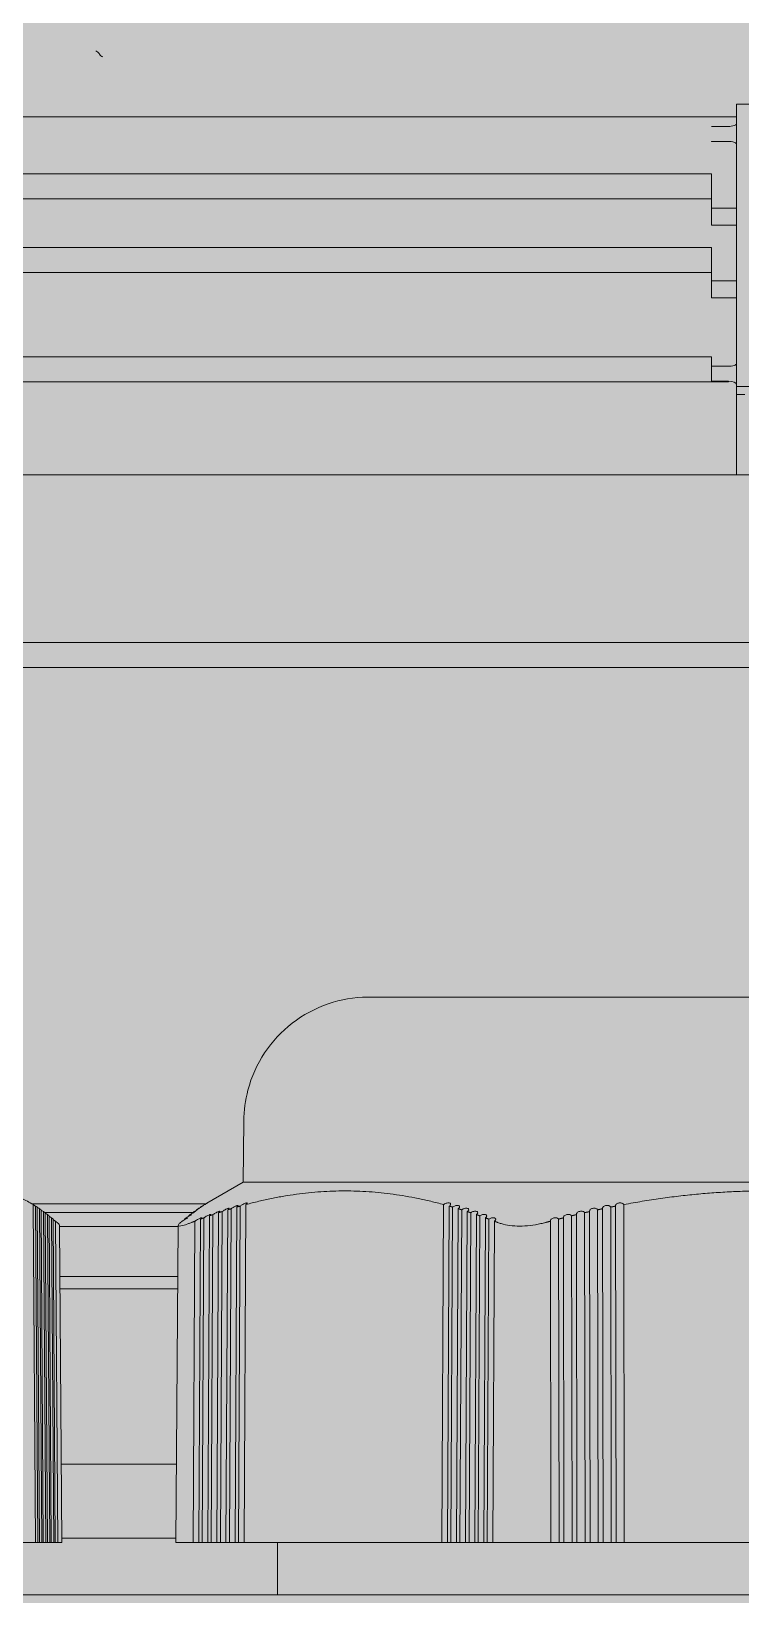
# Model space of a CAD drawing. Header units: centimetres. Extents: x 405564 to 502064, y 46284 to 60634.
# Drawn here: x 484533.24 to 484536.43, y 56089.27 to 56096.29 of the extents above; entities that cross this region are included whole.
import ezdxf

# ---------------------------------------------------------------- set-up
doc = ezdxf.new("R2010")
doc.units = ezdxf.units.CM
doc.layers.get('0').update_dxf_attribs({"color": 8, "lineweight": 9})
doc.layers.add('0-KRCN-MİMARİ-220526', color=8, linetype='Continuous', lineweight=9)
doc.layers.add('Visible (ISO)', color=8, linetype='Continuous', lineweight=18)
doc.layers.add('AS_NOT_MIMARI', color=8, linetype='Continuous')

# ---------------------------------------------------------------- blocks, each defined once
blk = doc.blocks.new('A$Cdfb98813')
h = blk.add_hatch()
h.set_pattern_fill('ANGLE', color=256)
h.set_pattern_definition([(0, (-482318.783, -59032.118), (0, 6.985), [5.08, -1.905]), (90, (-482318.783, -59032.118), (-6.985, 4e-16), [5.08, -1.905])])
h.paths.add_polyline_path([(2235.1391, -683), (325.1391, -683), (325.1391, -933.0145), (2235.1391, -933.0145)])
h.paths.add_polyline_path([(800, -700), (900, -700), (900, -800), (800, -800)], flags=16)
h.paths.add_polyline_path([(1700, -700), (1800, -700), (1800, -800), (1700, -800)], flags=16)
at = {"layer": 'Visible (ISO)'}
for p, q in [((686.6646, -736.5977), (693.8646, -736.5977)), ((686.6646, -737.8664), (686.6646, -736.5977)), ((686.5521, -736.6537), (678.7983, -736.6537)), ((686.6646, -736.6537), (686.5521, -736.6537)), ((686.5521, -736.697), (686.6271, -736.697)), ((686.5521, -736.7642), (686.5521, -736.7632)), ((686.6276, -736.7642), (686.5521, -736.7642)), ((686.5521, -736.9101), (678.8128, -736.9101)), ((686.5521, -737.0226), (686.5521, -736.9101)), ((678.7695, -737.0226), (686.5521, -737.0226)), ((686.5521, -737.1414), (686.5521, -737.0226)), ((686.5521, -737.0648), (686.6646, -737.0648)), ((686.6646, -737.1414), (686.5521, -737.1414)), ((686.5521, -737.2411), (678.8128, -737.2411)), ((686.5521, -737.3536), (686.5521, -737.2411)), ((678.7759, -737.3536), (686.5521, -737.3536)), ((686.5521, -737.4673), (686.5521, -737.3536)), ((686.5521, -737.3908), (686.6646, -737.3908)), ((686.6646, -737.4673), (686.5521, -737.4673)), ((686.5521, -737.7319), (678.8128, -737.7319)), ((686.5521, -737.8425), (686.5521, -737.7319)), ((686.5521, -737.7752), (686.6272, -737.7752)), ((678.7837, -737.8444), (686.6271, -737.8444)), ((686.6287, -737.8425), (686.5521, -737.8425)), ((686.6646, -737.8664), (686.6646, -737.902)), ((693.8646, -737.8664), (686.6646, -737.8664)), ((686.6646, -737.902), (686.7021, -737.902)), ((686.6646, -737.902), (686.6646, -738.2626)), ((703.0588, -738.2626), (678.8128, -738.2626)), ((688.3896, -739.0162), (678.8128, -739.0162)), ((678.8001, -739.1287), (688.4198, -739.1287)), ((685.0063, -740.6098), (687.2844, -740.6098)), ((684.4508, -741.1673), (684.4484, -741.4422)), ((684.4484, -741.4422), (684.2853, -741.5364)), ((684.4484, -741.4422), (688.2809, -741.4422)), ((684.2806, -741.5391), (683.4986, -741.5391)), ((683.5045, -741.5426), (683.5146, -743.0622)), ((683.5157, -741.5496), (683.5258, -743.0622)), ((683.5225, -741.554), (683.5325, -743.0622)), ((683.5337, -741.5615), (683.5437, -743.0622)), ((683.5405, -741.5662), (683.5504, -743.0622)), ((683.5517, -741.5743), (683.5616, -743.0622)), ((683.5568, -741.5781), (684.2224, -741.5781)), ((683.5585, -741.5793), (683.5684, -743.0622)), ((683.5796, -743.0622), (683.5697, -741.5879)), ((683.5863, -743.0622), (683.5765, -741.5932)), ((683.5975, -743.0622), (683.5878, -741.6023)), ((683.6042, -743.0622), (683.5945, -741.6079)), ((684.1847, -741.6111), (684.1848, -741.6079)), ((684.2028, -741.5959), (684.2028, -741.5932)), ((684.2208, -741.5793), (684.2208, -741.5814)), ((684.2388, -741.5662), (684.2388, -741.5678)), ((684.2565, -741.6079), (684.2491, -743.0622)), ((684.2568, -741.554), (684.2568, -741.555)), ((684.2718, -741.6023), (684.2643, -743.0622)), ((684.2748, -741.5426), (684.2748, -741.5431)), ((684.2972, -741.5932), (684.2897, -743.0622)), ((684.3125, -741.5879), (684.3049, -743.0622)), ((684.3379, -741.5793), (684.3303, -743.0622)), ((684.3456, -743.0622), (684.3532, -741.5743)), ((684.3709, -743.0622), (684.3786, -741.5662)), ((684.3862, -743.0622), (684.3939, -741.5615)), ((684.4116, -743.0622), (684.4193, -741.554)), ((684.4268, -743.0622), (684.4346, -741.5496)), ((684.4522, -743.0622), (684.46, -741.5426)), ((685.3487, -741.5426), (685.3409, -743.0622)), ((685.3741, -741.5496), (685.3663, -743.0622)), ((685.3893, -741.554), (685.3815, -743.0622)), ((685.4146, -741.5615), (685.4069, -743.0622)), ((685.4298, -741.5662), (685.4222, -743.0622)), ((685.4552, -741.5743), (685.4476, -743.0622)), ((685.4704, -741.5793), (685.4628, -743.0622)), ((685.4882, -743.0622), (685.4958, -741.5879)), ((685.5034, -743.0622), (685.511, -741.5932)), ((685.5288, -743.0622), (685.5363, -741.6023)), ((685.544, -743.0622), (685.5515, -741.6079)), ((685.8651, -741.6079), (685.8673, -743.0622)), ((685.887, -741.6023), (685.8893, -743.0622)), ((685.9236, -741.5932), (685.9259, -743.0622)), ((685.9456, -741.5879), (685.9478, -743.0622)), ((685.9844, -743.0622), (685.9821, -741.5793)), ((686.0064, -743.0622), (686.0041, -741.5743)), ((686.043, -743.0622), (686.0407, -741.5662)), ((686.0649, -743.0622), (686.0626, -741.5615)), ((686.1015, -743.0622), (686.0992, -741.554)), ((686.1235, -743.0622), (686.1212, -741.5496)), ((686.1601, -743.0622), (686.1577, -741.5426)), ((683.6154, -743.0622), (683.6058, -741.6175)), ((683.6341, -743.0622), (683.6229, -741.6363)), ((684.1564, -741.6412), (683.6229, -741.6412)), ((684.1452, -743.0622), (684.1564, -741.6363)), ((684.2311, -741.6175), (684.2237, -743.0622)), ((685.5694, -743.0622), (685.5769, -741.6175)), ((685.8285, -741.6175), (685.8307, -743.0622)), ((683.6247, -741.8662), (684.1546, -741.8662)), ((684.1542, -741.9207), (683.6251, -741.9207)), ((683.6313, -742.7092), (684.148, -742.7092)), ((683.5146, -743.0622), (683.1225, -743.0622)), ((683.5258, -743.0622), (683.5146, -743.0622)), ((683.5325, -743.0622), (683.5258, -743.0622)), ((683.5437, -743.0622), (683.5325, -743.0622)), ((683.5504, -743.0622), (683.5437, -743.0622)), ((683.5616, -743.0622), (683.5504, -743.0622)), ((683.5684, -743.0622), (683.5616, -743.0622)), ((683.5796, -743.0622), (683.5684, -743.0622)), ((683.5863, -743.0622), (683.5796, -743.0622)), ((683.5975, -743.0622), (683.5863, -743.0622)), ((683.6042, -743.0622), (683.5975, -743.0622)), ((683.6154, -743.0622), (683.6042, -743.0622)), ((683.6238, -743.0622), (683.6154, -743.0622)), ((683.6238, -743.0622), (683.6341, -743.0622)), ((684.1453, -743.0417), (683.6339, -743.0417)), ((684.1452, -743.0622), (684.2046, -743.0622)), ((684.2237, -743.0622), (684.2046, -743.0622)), ((684.2491, -743.0622), (684.2237, -743.0622)), ((684.2643, -743.0622), (684.2491, -743.0622)), ((684.2897, -743.0622), (684.2643, -743.0622)), ((684.3049, -743.0622), (684.2897, -743.0622)), ((684.3303, -743.0622), (684.3049, -743.0622)), ((684.3456, -743.0622), (684.3303, -743.0622)), ((684.3709, -743.0622), (684.3456, -743.0622)), ((684.3862, -743.0622), (684.3709, -743.0622)), ((684.4116, -743.0622), (684.3862, -743.0622)), ((684.4268, -743.0622), (684.4116, -743.0622)), ((684.4522, -743.0622), (684.4268, -743.0622)), ((685.3409, -743.0622), (684.4522, -743.0622)), ((684.6021, -743.2962), (684.6021, -743.0622)), ((685.3663, -743.0622), (685.3409, -743.0622)), ((685.3815, -743.0622), (685.3663, -743.0622)), ((685.4069, -743.0622), (685.3815, -743.0622)), ((685.4222, -743.0622), (685.4069, -743.0622)), ((685.4476, -743.0622), (685.4222, -743.0622)), ((685.4628, -743.0622), (685.4476, -743.0622)), ((685.4882, -743.0622), (685.4628, -743.0622)), ((685.5034, -743.0622), (685.4882, -743.0622)), ((685.5288, -743.0622), (685.5034, -743.0622)), ((685.544, -743.0622), (685.5288, -743.0622)), ((685.5694, -743.0622), (685.544, -743.0622)), ((685.5885, -743.0622), (685.5694, -743.0622)), ((685.5885, -743.0622), (685.8032, -743.0622)), ((685.8307, -743.0622), (685.8032, -743.0622)), ((685.8673, -743.0622), (685.8307, -743.0622)), ((685.8893, -743.0622), (685.8673, -743.0622)), ((685.9259, -743.0622), (685.8893, -743.0622)), ((685.9478, -743.0622), (685.9259, -743.0622)), ((685.9844, -743.0622), (685.9478, -743.0622)), ((686.0064, -743.0622), (685.9844, -743.0622)), ((686.043, -743.0622), (686.0064, -743.0622)), ((686.0649, -743.0622), (686.043, -743.0622)), ((686.1015, -743.0622), (686.0649, -743.0622)), ((686.1235, -743.0622), (686.1015, -743.0622)), ((686.1601, -743.0622), (686.1235, -743.0622)), ((687.4409, -743.0622), (686.1601, -743.0622)), ((678.3771, -743.2962), (690.2271, -743.2962))]:
    blk.add_line(p, q, dxfattribs=at)
at = {"layer": 'Visible (ISO)', "extrusion": (0, 0, -1)}
for centre, major_axis, ratio, start_param, end_param in [((683.787, -736.37), (-0.0161, 0.0125), 0.511375, 1.191528, 2.151459), ((683.7897, -736.3805), (-0.0045, 0.0179), 0.810739, 1.161324, 1.248591), ((683.8144, -736.3622), (-0.0045, 0.0179), 0.810739, 4.302917, 4.390184), ((683.817, -736.3727), (-0.0161, 0.0125), 0.511375, 4.33312, 5.293051), ((686.6271, -737.8551), (-0.0375, 0), 0.337399, 1.613385, 3.141593)]:
    blk.add_ellipse(centre, major_axis=major_axis, ratio=ratio, start_param=start_param, end_param=end_param, dxfattribs=at)
at = {"layer": 'Visible (ISO)'}
for points, knots in [([(686.6271, -736.697), (686.6317, -736.697), (686.637, -736.6966), (686.6455, -736.6955), (686.6502, -736.6944), (686.6568, -736.6923), (686.6599, -736.6907), (686.6635, -736.6879), (686.6646, -736.6861), (686.6646, -736.6846)], [0.15067431, 0.15067431, 0.15067431, 0.15067431, 0.16889312, 0.16889312, 0.18766167, 0.18766167, 0.20690339, 0.20690339, 0.22630297, 0.22630297, 0.22630297, 0.22630297]), ([(686.6646, -736.775), (686.6641, -736.7738), (686.663, -736.7724), (686.659, -736.7699), (686.6564, -736.7686), (686.6497, -736.7666), (686.6457, -736.7657), (686.6347, -736.7643), (686.6299, -736.7642), (686.6276, -736.7642)], [0, 0, 0, 0, 0.0149596, 0.0149596, 0.02547663, 0.02547663, 0.03240901, 0.03240901, 0.03976762, 0.03976762, 0.03976762, 0.03976762]), ([(686.6272, -737.7752), (686.6295, -737.7752), (686.6318, -737.7751), (686.6366, -737.7748), (686.6389, -737.7746), (686.6458, -737.7737), (686.65, -737.7727), (686.6569, -737.7705), (686.6597, -737.7691), (686.6634, -737.7662), (686.6645, -737.7647), (686.6646, -737.7632)], [0.00000001, 0.00000001, 0.00000001, 0.00000001, 0.00936091, 0.00936091, 0.01928626, 0.01928626, 0.03928652, 0.03928652, 0.05926561, 0.05926561, 0.07854441, 0.07854441, 0.07854441, 0.07854441]), ([(686.6271, -737.8444), (686.6272, -737.8444), (686.6273, -737.8444), (686.6275, -737.8443), (686.6276, -737.8443), (686.6279, -737.8441), (686.628, -737.844), (686.6283, -737.8436), (686.6284, -737.8434), (686.6286, -737.8429), (686.6287, -737.8427), (686.6287, -737.8425)], [-0.009416373, -0.009416373, -0.009416373, -0.009416373, -0.009029726, -0.009029726, -0.008643078, -0.008643078, -0.007869783, -0.007869783, -0.00685309, -0.00685309, -0.005982035, -0.005982035, -0.005982035, -0.005982035]), ([(685.0063, -740.6098), (684.9468, -740.6105), (684.8868, -740.621), (684.7725, -740.6601), (684.7171, -740.6901), (684.6207, -740.7649), (684.5782, -740.8106), (684.5109, -740.912), (684.4853, -740.969), (684.4577, -741.0733), (684.4513, -741.1204), (684.4508, -741.1673)], [0, 0, 0, 0, 0.238017, 0.238017, 0.483165, 0.483165, 0.7262, 0.7262, 0.969988, 0.969988, 1.157502, 1.157502, 1.157502, 1.157502]), ([(684.2748, -741.5426), (684.2753, -741.5423), (684.2757, -741.5421), (684.2786, -741.5404), (684.2808, -741.5392), (684.2841, -741.5373), (684.2855, -741.5365), (684.2874, -741.5355), (684.288, -741.5352), (684.2881, -741.5352), (684.2877, -741.5354), (684.286, -741.5365), (684.2847, -741.5373), (684.2816, -741.5391), (684.2794, -741.5404), (684.2747, -741.5431), (684.2722, -741.5446), (684.2678, -741.5471), (684.2657, -741.5484), (684.2636, -741.5496)], [-0.15404177, -0.15404177, -0.15404177, -0.15404177, -0.15195691, -0.15195691, -0.14100465, -0.14100465, -0.13170386, -0.13170386, -0.12240308, -0.12240308, -0.11311111, -0.11311111, -0.10381914, -0.10381914, -0.09287615, -0.09287615, -0.08193315, -0.08193315, -0.0725969, -0.0725969, -0.0725969, -0.0725969]), ([(684.4346, -741.5496), (684.4362, -741.5484), (684.438, -741.5471), (684.4399, -741.546), (684.4421, -741.5446), (684.4446, -741.5431), (684.4497, -741.5404), (684.4524, -741.5391), (684.4567, -741.5373), (684.4587, -741.5365), (684.4622, -741.5354), (684.4636, -741.5352), (684.4654, -741.5352), (684.466, -741.5355), (684.4662, -741.5365), (684.4657, -741.5373), (684.4642, -741.5392), (684.4628, -741.5404), (684.4607, -741.5421), (684.4604, -741.5423), (684.46, -741.5426)], [-0.00933625, -0.00933625, -0.00933625, -0.00933625, 0, 0, 0, 0.01094299, 0.01094299, 0.02188599, 0.02188599, 0.03117796, 0.03117796, 0.04046993, 0.04046993, 0.04977071, 0.04977071, 0.0590715, 0.0590715, 0.07002376, 0.07002376, 0.07210862, 0.07210862, 0.07210862, 0.07210862]), ([(685.3487, -741.5426), (685.3491, -741.5423), (685.3494, -741.5421), (685.3519, -741.5404), (685.3543, -741.5392), (685.3588, -741.5373), (685.3612, -741.5365), (685.366, -741.5355), (685.3684, -741.5352), (685.3724, -741.5352), (685.3744, -741.5354), (685.3774, -741.5365), (685.3786, -741.5373), (685.38, -741.5391), (685.3803, -741.5404), (685.3799, -741.5431), (685.3791, -741.5446), (685.377, -741.5471), (685.3757, -741.5484), (685.3741, -741.5496)], [-0.15404177, -0.15404177, -0.15404177, -0.15404177, -0.15195691, -0.15195691, -0.14100465, -0.14100465, -0.13170386, -0.13170386, -0.12240308, -0.12240308, -0.11311111, -0.11311111, -0.10381914, -0.10381914, -0.09287615, -0.09287615, -0.08193315, -0.08193315, -0.0725969, -0.0725969, -0.0725969, -0.0725969]), ([(686.1577, -741.5426), (686.1576, -741.5423), (686.1575, -741.5421), (686.1566, -741.5404), (686.1553, -741.5392), (686.1522, -741.5373), (686.1504, -741.5365), (686.1462, -741.5355), (686.1438, -741.5352), (686.1392, -741.5352), (686.1367, -741.5354), (686.1321, -741.5365), (686.1299, -741.5373), (686.1262, -741.5391), (686.1244, -741.5404), (686.1219, -741.5431), (686.1211, -741.5446), (686.1208, -741.546), (686.1206, -741.5471), (686.1207, -741.5484), (686.1212, -741.5496)], [0.09080055, 0.09080055, 0.09080055, 0.09080055, 0.09288541, 0.09288541, 0.10383768, 0.10383768, 0.11313846, 0.11313846, 0.12243924, 0.12243924, 0.13173121, 0.13173121, 0.14102318, 0.14102318, 0.15196618, 0.15196618, 0.16290917, 0.16290917, 0.16290917, 0.17224617, 0.17224617, 0.17224617, 0.17224617]), ([(683.5157, -741.5496), (683.5136, -741.5484), (683.5115, -741.5471), (683.5078, -741.545), (683.5061, -741.5441), (683.5045, -741.5431)], [0.0725969, 0.0725969, 0.0725969, 0.0725969, 0.08193315, 0.08193315, 0.08940635, 0.08940635, 0.08940635, 0.08940635]), ([(683.5337, -741.5615), (683.5315, -741.5602), (683.5291, -741.5589), (683.5255, -741.5568), (683.524, -741.5559), (683.5225, -741.555)], [0.07187338, 0.07187338, 0.07187338, 0.07187338, 0.08192696, 0.08192696, 0.08867293, 0.08867293, 0.08867293, 0.08867293]), ([(683.5517, -741.5743), (683.5517, -741.5743), (683.5517, -741.5743), (683.5493, -741.5729), (683.5467, -741.5715), (683.5431, -741.5694), (683.5418, -741.5686), (683.5405, -741.5678)], [0.07116546, 0.07116546, 0.07116546, 0.07116546, 0.07123852, 0.07123852, 0.08192043, 0.08192043, 0.08795056, 0.08795056, 0.08795056, 0.08795056]), ([(683.5697, -741.5879), (683.5696, -741.5878), (683.5694, -741.5877), (683.5668, -741.5862), (683.5643, -741.5848), (683.5608, -741.5828), (683.5597, -741.5821), (683.5585, -741.5814)], [0.07047338, 0.07047338, 0.07047338, 0.07047338, 0.0712324, 0.0712324, 0.08191361, 0.08191361, 0.08723963, 0.08723963, 0.08723963, 0.08723963]), ([(683.5878, -741.6023), (683.5874, -741.6021), (683.5871, -741.6019), (683.5843, -741.6004), (683.5818, -741.599), (683.5785, -741.5971), (683.5775, -741.5965), (683.5765, -741.5959)], [0.06979708, 0.06979708, 0.06979708, 0.06979708, 0.07122607, 0.07122607, 0.08190653, 0.08190653, 0.0865404, 0.0865404, 0.0865404, 0.0865404]), ([(684.1848, -741.6079), (684.1869, -741.6067), (684.189, -741.6056), (684.1924, -741.6039), (684.1941, -741.6031), (684.1965, -741.602), (684.1974, -741.6018), (684.1981, -741.6018), (684.198, -741.602), (684.1969, -741.6031), (684.1959, -741.6039), (684.1933, -741.6057), (684.1913, -741.607), (684.187, -741.6097), (684.1845, -741.6112), (684.1799, -741.6139), (684.1774, -741.6153), (684.1744, -741.617), (684.174, -741.6172), (684.1735, -741.6175)], [-0.1505631, -0.1505631, -0.1505631, -0.1505631, -0.14098147, -0.14098147, -0.13167596, -0.13167596, -0.12237044, -0.12237044, -0.11307698, -0.11307698, -0.10378353, -0.10378353, -0.09284138, -0.09284138, -0.08189923, -0.08189923, -0.07121955, -0.07121955, -0.0691374, -0.0691374, -0.0691374, -0.0691374]), ([(684.2028, -741.5932), (684.2051, -741.5919), (684.2073, -741.5907), (684.2108, -741.5889), (684.2124, -741.5882), (684.2147, -741.5871), (684.2155, -741.5868), (684.2161, -741.5868), (684.216, -741.5871), (684.2148, -741.5881), (684.2137, -741.5889), (684.211, -741.5908), (684.209, -741.592), (684.2046, -741.5948), (684.2021, -741.5963), (684.1975, -741.599), (684.1949, -741.6004), (684.1922, -741.6019), (684.1918, -741.6021), (684.1915, -741.6023)], [-0.15122649, -0.15122649, -0.15122649, -0.15122649, -0.14098636, -0.14098636, -0.13168182, -0.13168182, -0.12237727, -0.12237727, -0.11308418, -0.11308418, -0.10379109, -0.10379109, -0.09284881, -0.09284881, -0.08190653, -0.08190653, -0.07122607, -0.07122607, -0.06979734, -0.06979734, -0.06979734, -0.06979734]), ([(684.2208, -741.5793), (684.2233, -741.5779), (684.2256, -741.5766), (684.2291, -741.5748), (684.2307, -741.574), (684.2329, -741.5729), (684.2336, -741.5727), (684.2341, -741.5727), (684.2339, -741.5729), (684.2326, -741.574), (684.2315, -741.5748), (684.2286, -741.5766), (684.2266, -741.5779), (684.2221, -741.5806), (684.2197, -741.5821), (684.215, -741.5848), (684.2125, -741.5862), (684.2099, -741.5877), (684.2097, -741.5878), (684.2095, -741.5879)], [-0.15190605, -0.15190605, -0.15190605, -0.15190605, -0.14099114, -0.14099114, -0.13168756, -0.13168756, -0.12238398, -0.12238398, -0.11309123, -0.11309123, -0.10379847, -0.10379847, -0.09285604, -0.09285604, -0.08191361, -0.08191361, -0.0712324, -0.0712324, -0.07047338, -0.07047338, -0.07047338, -0.07047338]), ([(684.2388, -741.5662), (684.239, -741.5661), (684.2391, -741.566), (684.2417, -741.5646), (684.244, -741.5633), (684.2475, -741.5614), (684.249, -741.5607), (684.2511, -741.5596), (684.2518, -741.5593), (684.2521, -741.5593), (684.2519, -741.5596), (684.2504, -741.5606), (684.2493, -741.5614), (684.2463, -741.5633), (684.2443, -741.5645), (684.2397, -741.5673), (684.2372, -741.5688), (684.2325, -741.5715), (684.23, -741.5729), (684.2276, -741.5743), (684.2276, -741.5743), (684.2276, -741.5743)], [-0.15260197, -0.15260197, -0.15260197, -0.15260197, -0.1519491, -0.1519491, -0.1409958, -0.1409958, -0.13169317, -0.13169317, -0.12239054, -0.12239054, -0.11309808, -0.11309808, -0.10380563, -0.10380563, -0.09286303, -0.09286303, -0.08192043, -0.08192043, -0.07123852, -0.07123852, -0.07116546, -0.07116546, -0.07116546, -0.07116546]), ([(684.2311, -741.6175), (684.2315, -741.6172), (684.2318, -741.617), (684.2342, -741.6153), (684.2365, -741.6139), (684.2387, -741.6126), (684.241, -741.6112), (684.2436, -741.6097), (684.2487, -741.607), (684.2512, -741.6057), (684.2553, -741.6039), (684.2571, -741.6031), (684.2601, -741.602), (684.2612, -741.6018), (684.2625, -741.6018), (684.2628, -741.602), (684.2623, -741.6031), (684.2616, -741.6039), (684.2596, -741.6056), (684.2582, -741.6067), (684.2565, -741.6079)], [-0.01276183, -0.01276183, -0.01276183, -0.01276183, -0.01067968, -0.01067968, 0, 0, 0, 0.01094215, 0.01094215, 0.02188429, 0.02188429, 0.03117775, 0.03117775, 0.04047121, 0.04047121, 0.04977672, 0.04977672, 0.05908224, 0.05908224, 0.06866373, 0.06866373, 0.06866373, 0.06866373]), ([(684.2568, -741.554), (684.2571, -741.5538), (684.2574, -741.5536), (684.2601, -741.5521), (684.2624, -741.5508), (684.2658, -741.5489), (684.2672, -741.5481), (684.2693, -741.5471), (684.2699, -741.5468), (684.2701, -741.5468), (684.2698, -741.5471), (684.2682, -741.5481), (684.267, -741.5489), (684.264, -741.5508), (684.2618, -741.552), (684.2572, -741.5548), (684.2547, -741.5563), (684.2502, -741.5589), (684.2478, -741.5602), (684.2456, -741.5615)], [-0.15331396, -0.15331396, -0.15331396, -0.15331396, -0.15195309, -0.15195309, -0.14100031, -0.14100031, -0.13169861, -0.13169861, -0.12239691, -0.12239691, -0.11310472, -0.11310472, -0.10381253, -0.10381253, -0.09286974, -0.09286974, -0.08192695, -0.08192695, -0.07187321, -0.07187321, -0.07187321, -0.07187321]), ([(684.2718, -741.6023), (684.2721, -741.6021), (684.2723, -741.6019), (684.2745, -741.6004), (684.2767, -741.599), (684.279, -741.5976), (684.2812, -741.5963), (684.2838, -741.5948), (684.2889, -741.592), (684.2915, -741.5908), (684.2956, -741.5889), (684.2975, -741.5881), (684.3005, -741.5871), (684.3017, -741.5868), (684.3031, -741.5868), (684.3035, -741.5871), (684.3031, -741.5882), (684.3024, -741.5889), (684.3005, -741.5907), (684.299, -741.5919), (684.2972, -741.5932)], [-0.0121092, -0.0121092, -0.0121092, -0.0121092, -0.01068047, -0.01068047, 0, 0, 0, 0.01094228, 0.01094228, 0.02188456, 0.02188456, 0.03117765, 0.03117765, 0.04047074, 0.04047074, 0.04977529, 0.04977529, 0.05907983, 0.05907983, 0.06931978, 0.06931978, 0.06931978, 0.06931978]), ([(684.3125, -741.5879), (684.3126, -741.5878), (684.3128, -741.5877), (684.3148, -741.5862), (684.317, -741.5848), (684.3192, -741.5835), (684.3214, -741.5821), (684.324, -741.5806), (684.3291, -741.5779), (684.3317, -741.5766), (684.3359, -741.5748), (684.3378, -741.574), (684.341, -741.5729), (684.3422, -741.5727), (684.3437, -741.5727), (684.3441, -741.5729), (684.3439, -741.574), (684.3433, -741.5748), (684.3414, -741.5766), (684.3398, -741.5779), (684.3379, -741.5793)], [-0.01144023, -0.01144023, -0.01144023, -0.01144023, -0.01068121, -0.01068121, 0, 0, 0, 0.01094243, 0.01094243, 0.02188486, 0.02188486, 0.03117762, 0.03117762, 0.04047037, 0.04047037, 0.04977396, 0.04977396, 0.05907754, 0.05907754, 0.06999242, 0.06999242, 0.06999242, 0.06999242]), ([(684.3532, -741.5743), (684.3532, -741.5743), (684.3532, -741.5743), (684.3551, -741.5729), (684.3573, -741.5715), (684.3594, -741.5701), (684.3617, -741.5688), (684.3642, -741.5673), (684.3694, -741.5645), (684.372, -741.5633), (684.3762, -741.5614), (684.3781, -741.5606), (684.3814, -741.5596), (684.3827, -741.5593), (684.3843, -741.5593), (684.3848, -741.5596), (684.3847, -741.5607), (684.3841, -741.5614), (684.3823, -741.5633), (684.3808, -741.5646), (684.3789, -741.566), (684.3787, -741.5661), (684.3786, -741.5662)], [-0.01075497, -0.01075497, -0.01075497, -0.01075497, -0.0106819, -0.0106819, 0, 0, 0, 0.0109426, 0.0109426, 0.0218852, 0.0218852, 0.03117766, 0.03117766, 0.04047011, 0.04047011, 0.04977274, 0.04977274, 0.05907537, 0.05907537, 0.07002867, 0.07002867, 0.07068154, 0.07068154, 0.07068154, 0.07068154]), ([(684.3939, -741.5615), (684.3956, -741.5602), (684.3977, -741.5589), (684.3997, -741.5576), (684.4019, -741.5563), (684.4044, -741.5548), (684.4096, -741.552), (684.4122, -741.5508), (684.4164, -741.5489), (684.4184, -741.5481), (684.4218, -741.5471), (684.4231, -741.5468), (684.4249, -741.5468), (684.4254, -741.5471), (684.4254, -741.5481), (684.4249, -741.5489), (684.4233, -741.5508), (684.4218, -741.5521), (684.4198, -741.5536), (684.4196, -741.5538), (684.4193, -741.554)], [-0.01005356, -0.01005356, -0.01005356, -0.01005356, 0, 0, 0, 0.01094279, 0.01094279, 0.02188558, 0.02188558, 0.03117777, 0.03117777, 0.04046996, 0.04046996, 0.04977166, 0.04977166, 0.05907336, 0.05907336, 0.07002613, 0.07002613, 0.07138701, 0.07138701, 0.07138701, 0.07138701]), ([(685.3893, -741.554), (685.3895, -741.5538), (685.3898, -741.5536), (685.392, -741.5521), (685.3944, -741.5508), (685.3989, -741.5489), (685.4013, -741.5481), (685.4061, -741.5471), (685.4085, -741.5468), (685.4126, -741.5468), (685.4146, -741.5471), (685.4177, -741.5481), (685.4189, -741.5489), (685.4205, -741.5508), (685.4209, -741.552), (685.4205, -741.5548), (685.4198, -741.5563), (685.4178, -741.5589), (685.4164, -741.5602), (685.4146, -741.5615)], [-0.15331396, -0.15331396, -0.15331396, -0.15331396, -0.15195309, -0.15195309, -0.14100031, -0.14100031, -0.13169861, -0.13169861, -0.12239692, -0.12239692, -0.11310472, -0.11310472, -0.10381253, -0.10381253, -0.09286974, -0.09286974, -0.08192696, -0.08192696, -0.07187321, -0.07187321, -0.07187321, -0.07187321]), ([(685.4298, -741.5662), (685.43, -741.5661), (685.4301, -741.566), (685.4321, -741.5646), (685.4345, -741.5633), (685.4389, -741.5614), (685.4413, -741.5607), (685.4461, -741.5596), (685.4485, -741.5593), (685.4527, -741.5593), (685.4548, -741.5596), (685.458, -741.5606), (685.4592, -741.5614), (685.4609, -741.5633), (685.4614, -741.5645), (685.4612, -741.5673), (685.4605, -741.5688), (685.4585, -741.5715), (685.4571, -741.5729), (685.4552, -741.5743), (685.4552, -741.5743), (685.4552, -741.5743)], [-0.15260197, -0.15260197, -0.15260197, -0.15260197, -0.1519491, -0.1519491, -0.1409958, -0.1409958, -0.13169317, -0.13169317, -0.12239054, -0.12239054, -0.11309808, -0.11309808, -0.10380563, -0.10380563, -0.09286303, -0.09286303, -0.08192043, -0.08192043, -0.07123852, -0.07123852, -0.07116546, -0.07116546, -0.07116546, -0.07116546]), ([(685.4704, -741.5793), (685.4723, -741.5779), (685.4746, -741.5766), (685.479, -741.5748), (685.4814, -741.574), (685.4862, -741.5729), (685.4886, -741.5727), (685.4929, -741.5727), (685.4949, -741.5729), (685.4983, -741.574), (685.4996, -741.5748), (685.5014, -741.5766), (685.5019, -741.5779), (685.5018, -741.5806), (685.5012, -741.5821), (685.4994, -741.5848), (685.4979, -741.5862), (685.496, -741.5877), (685.4959, -741.5878), (685.4958, -741.5879)], [-0.15190605, -0.15190605, -0.15190605, -0.15190605, -0.14099115, -0.14099115, -0.13168756, -0.13168756, -0.12238398, -0.12238398, -0.11309123, -0.11309123, -0.10379847, -0.10379847, -0.09285604, -0.09285604, -0.08191361, -0.08191361, -0.0712324, -0.0712324, -0.07047338, -0.07047338, -0.07047338, -0.07047338]), ([(685.511, -741.5932), (685.5127, -741.5919), (685.5149, -741.5907), (685.5191, -741.5889), (685.5215, -741.5882), (685.5263, -741.5871), (685.5287, -741.5868), (685.533, -741.5868), (685.5351, -741.5871), (685.5385, -741.5881), (685.5399, -741.5889), (685.5418, -741.5908), (685.5424, -741.592), (685.5424, -741.5948), (685.5419, -741.5963), (685.5401, -741.599), (685.5388, -741.6004), (685.5368, -741.6019), (685.5366, -741.6021), (685.5363, -741.6023)], [-0.15122649, -0.15122649, -0.15122649, -0.15122649, -0.14098636, -0.14098636, -0.13168182, -0.13168182, -0.12237727, -0.12237727, -0.11308418, -0.11308418, -0.10379109, -0.10379109, -0.09284881, -0.09284881, -0.08190653, -0.08190653, -0.07122607, -0.07122607, -0.06979734, -0.06979734, -0.06979734, -0.06979734]), ([(685.5515, -741.6079), (685.5532, -741.6067), (685.5551, -741.6056), (685.5592, -741.6039), (685.5616, -741.6031), (685.5664, -741.602), (685.5688, -741.6018), (685.5732, -741.6018), (685.5753, -741.602), (685.5788, -741.6031), (685.5802, -741.6039), (685.5822, -741.6057), (685.5829, -741.607), (685.583, -741.6097), (685.5826, -741.6112), (685.5809, -741.6139), (685.5796, -741.6153), (685.5776, -741.617), (685.5772, -741.6172), (685.5769, -741.6175)], [-0.1505631, -0.1505631, -0.1505631, -0.1505631, -0.14098147, -0.14098147, -0.13167596, -0.13167596, -0.12237044, -0.12237044, -0.11307698, -0.11307698, -0.10378353, -0.10378353, -0.09284138, -0.09284138, -0.08189923, -0.08189923, -0.07121955, -0.07121955, -0.0691374, -0.0691374, -0.0691374, -0.0691374]), ([(685.8651, -741.6079), (685.8646, -741.6067), (685.8637, -741.6056), (685.8613, -741.6039), (685.8596, -741.6031), (685.8557, -741.602), (685.8535, -741.6018), (685.8489, -741.6018), (685.8465, -741.602), (685.8417, -741.6031), (685.8394, -741.6039), (685.8354, -741.6057), (685.8333, -741.607), (685.8303, -741.6097), (685.8292, -741.6112), (685.8286, -741.6126), (685.8281, -741.6139), (685.8279, -741.6153), (685.8283, -741.617), (685.8284, -741.6172), (685.8285, -741.6175)], [0.09422736, 0.09422736, 0.09422736, 0.09422736, 0.10380885, 0.10380885, 0.11311437, 0.11311437, 0.12241988, 0.12241988, 0.13171334, 0.13171334, 0.1410068, 0.1410068, 0.15194894, 0.15194894, 0.16289109, 0.16289109, 0.16289109, 0.17357077, 0.17357077, 0.17565292, 0.17565292, 0.17565292, 0.17565292]), ([(685.9236, -741.5932), (685.9231, -741.5919), (685.9221, -741.5907), (685.9195, -741.5889), (685.9178, -741.5882), (685.9138, -741.5871), (685.9116, -741.5868), (685.907, -741.5868), (685.9045, -741.5871), (685.8998, -741.5881), (685.8975, -741.5889), (685.8935, -741.5908), (685.8915, -741.592), (685.8886, -741.5948), (685.8875, -741.5963), (685.887, -741.5976), (685.8865, -741.599), (685.8864, -741.6004), (685.8869, -741.6019), (685.887, -741.6021), (685.887, -741.6023)], [0.0935752, 0.0935752, 0.0935752, 0.0935752, 0.10381515, 0.10381515, 0.1131197, 0.1131197, 0.12242424, 0.12242424, 0.13171733, 0.13171733, 0.14101042, 0.14101042, 0.1519527, 0.1519527, 0.16289498, 0.16289498, 0.16289498, 0.17357545, 0.17357545, 0.17500418, 0.17500418, 0.17500418, 0.17500418]), ([(685.9821, -741.5793), (685.9816, -741.5779), (685.9805, -741.5766), (685.9777, -741.5748), (685.976, -741.574), (685.9719, -741.5729), (685.9696, -741.5727), (685.9651, -741.5727), (685.9626, -741.5729), (685.9579, -741.574), (685.9556, -741.5748), (685.9517, -741.5766), (685.9498, -741.5779), (685.9469, -741.5806), (685.9459, -741.5821), (685.9455, -741.5835), (685.945, -741.5848), (685.945, -741.5862), (685.9455, -741.5877), (685.9455, -741.5878), (685.9456, -741.5879)], [0.09290634, 0.09290634, 0.09290634, 0.09290634, 0.10382122, 0.10382122, 0.1131248, 0.1131248, 0.12242838, 0.12242838, 0.13172114, 0.13172114, 0.14101389, 0.14101389, 0.15195632, 0.15195632, 0.16289875, 0.16289875, 0.16289875, 0.17357996, 0.17357996, 0.17433898, 0.17433898, 0.17433898, 0.17433898]), ([(686.0407, -741.5662), (686.0406, -741.5661), (686.0406, -741.566), (686.0399, -741.5646), (686.0388, -741.5633), (686.0359, -741.5614), (686.0341, -741.5607), (686.03, -741.5596), (686.0277, -741.5593), (686.0231, -741.5593), (686.0206, -741.5596), (686.0159, -741.5606), (686.0137, -741.5614), (686.0098, -741.5633), (686.008, -741.5645), (686.0052, -741.5673), (686.0043, -741.5688), (686.0039, -741.5701), (686.0035, -741.5715), (686.0035, -741.5729), (686.0041, -741.5743), (686.0041, -741.5743), (686.0041, -741.5743)], [0.09222085, 0.09222085, 0.09222085, 0.09222085, 0.09287372, 0.09287372, 0.10382702, 0.10382702, 0.11312965, 0.11312965, 0.12243228, 0.12243228, 0.13172473, 0.13172473, 0.14101719, 0.14101719, 0.15195979, 0.15195979, 0.16290239, 0.16290239, 0.16290239, 0.17358429, 0.17358429, 0.17365736, 0.17365736, 0.17365736, 0.17365736]), ([(686.0992, -741.554), (686.0991, -741.5538), (686.0991, -741.5536), (686.0983, -741.5521), (686.097, -741.5508), (686.0941, -741.5489), (686.0923, -741.5481), (686.0881, -741.5471), (686.0857, -741.5468), (686.0811, -741.5468), (686.0786, -741.5471), (686.074, -741.5481), (686.0718, -741.5489), (686.068, -741.5508), (686.0662, -741.552), (686.0635, -741.5548), (686.0627, -741.5563), (686.0624, -741.5576), (686.062, -741.5589), (686.0621, -741.5602), (686.0626, -741.5615)], [0.09151886, 0.09151886, 0.09151886, 0.09151886, 0.09287973, 0.09287973, 0.10383251, 0.10383251, 0.11313421, 0.11313421, 0.12243591, 0.12243591, 0.1317281, 0.1317281, 0.14102029, 0.14102029, 0.15196308, 0.15196308, 0.16290587, 0.16290587, 0.16290587, 0.17295943, 0.17295943, 0.17295943, 0.17295943]), ([(683.6058, -741.6175), (683.6053, -741.6172), (683.6048, -741.617), (683.6019, -741.6153), (683.5994, -741.6139), (683.5963, -741.6121), (683.5954, -741.6116), (683.5945, -741.6111)], [0.0691374, 0.0691374, 0.0691374, 0.0691374, 0.07121955, 0.07121955, 0.08189923, 0.08189923, 0.0858533, 0.0858533, 0.0858533, 0.0858533]), ([(683.6125, -741.6233), (683.6146, -741.6252), (683.6165, -741.6269), (683.6212, -741.6319), (683.6228, -741.6345), (683.6228, -741.6363)], [1.27841147, 1.27841147, 1.27841147, 1.27841147, 1.30648163, 1.30648163, 1.36708442, 1.36708442, 1.36708442, 1.36708442]), ([(684.2159, -741.6233), (684.2111, -741.6252), (684.2065, -741.6269), (684.1827, -741.6355), (684.1687, -741.6392), (684.155, -741.6392), (684.1546, -741.6355), (684.1628, -741.6269), (684.1647, -741.6252), (684.1668, -741.6233)], [-1.5855563, -1.5855563, -1.5855563, -1.5855563, -1.5574862, -1.5574862, -1.4319839, -1.4319839, -1.3064816, -1.3064816, -1.2784115, -1.2784115, -1.2784115, -1.2784115]), ([(685.592, -741.6233), (685.5968, -741.6252), (685.6019, -741.6269), (685.6311, -741.6355), (685.6603, -741.6392), (685.7202, -741.6392), (685.7536, -741.6355), (685.7927, -741.6269), (685.7997, -741.6252), (685.8067, -741.6233)], [1.2784115, 1.2784115, 1.2784115, 1.2784115, 1.3064816, 1.3064816, 1.4319839, 1.4319839, 1.5574862, 1.5574862, 1.5855563, 1.5855563, 1.5855563, 1.5855563])]:
    blk.add_open_spline(points, degree=3, knots=knots, dxfattribs=at)
for points, weights in [([(683.1124, -741.5426), (683.3076, -741.4232), (683.5045, -741.5426)], [1.68060723599, 1.77086825566, 1.68060723794]), ([(684.2748, -741.5426), (684.2801, -741.5394), (684.2853, -741.5364)], [1.68060723637, 1.6829063455, 1.68508832982]), ([(684.46, -741.5426), (684.905, -741.4232), (685.3487, -741.5426)], [1.68060723791, 1.77086825543, 1.68060723635]), ([(686.1577, -741.5426), (686.798, -741.4232), (687.4385, -741.5426)], [1.68060723785, 1.77086825459, 1.6806072379]), ([(683.5157, -741.5496), (683.5191, -741.5517), (683.5225, -741.554)], [1.67560206718, 1.67407201911, 1.6724952768]), ([(683.5337, -741.5615), (683.5371, -741.5638), (683.5405, -741.5662)], [1.66715046063, 1.66552115947, 1.66384654775]), ([(683.5517, -741.5743), (683.5551, -741.5767), (683.5585, -741.5793)], [1.6581844112, 1.65646258553, 1.65469687331]), ([(683.5697, -741.5879), (683.5731, -741.5905), (683.5765, -741.5932)], [1.64874002508, 1.6469324426, 1.6450824257]), ([(683.5878, -741.6023), (683.5911, -741.6051), (683.5945, -741.6079)], [1.63885355867, 1.63696704229, 1.63503956398]), ([(684.1915, -741.6023), (684.1881, -741.6051), (684.1848, -741.6079)], [1.63885357411, 1.63696705059, 1.63503956482]), ([(684.2095, -741.5879), (684.2062, -741.5905), (684.2028, -741.5932)], [1.64874002551, 1.64693245868, 1.64508245815]), ([(684.2276, -741.5743), (684.2242, -741.5767), (684.2208, -741.5793)], [1.65818441089, 1.6564625851, 1.65469687275]), ([(684.2456, -741.5615), (684.2422, -741.5638), (684.2388, -741.5662)], [1.66715044506, 1.6655211521, 1.66384654906]), ([(684.2565, -741.6079), (684.2642, -741.6051), (684.2718, -741.6023)], [1.63503956769, 1.63696705173, 1.6388535736]), ([(684.2636, -741.5496), (684.2602, -741.5517), (684.2568, -741.554)], [1.6756020672, 1.67407202071, 1.67249528008]), ([(684.2972, -741.5932), (684.3049, -741.5905), (684.3125, -741.5879)], [1.64508246386, 1.64693246122, 1.64874002502]), ([(684.3379, -741.5793), (684.3456, -741.5767), (684.3532, -741.5743)], [1.65469687373, 1.65646258597, 1.65818441165]), ([(684.3786, -741.5662), (684.3863, -741.5638), (684.3939, -741.5615)], [1.66384654676, 1.66552115901, 1.66715046067]), ([(684.4193, -741.554), (684.427, -741.5517), (684.4346, -741.5496)], [1.6724952751, 1.67407201822, 1.67560206706]), ([(685.3741, -741.5496), (685.3817, -741.5517), (685.3893, -741.554)], [1.6756020673, 1.6740720208, 1.67249528017]), ([(685.4146, -741.5615), (685.4222, -741.5638), (685.4298, -741.5662)], [1.66715044511, 1.66552115216, 1.66384654912]), ([(685.4552, -741.5743), (685.4628, -741.5767), (685.4704, -741.5793)], [1.65818441156, 1.65646258576, 1.6546968734]), ([(685.4958, -741.5879), (685.5033, -741.5905), (685.511, -741.5932)], [1.64874002527, 1.64693245846, 1.64508245795]), ([(685.5363, -741.6023), (685.5439, -741.6051), (685.5515, -741.6079)], [1.63885357422, 1.63696705072, 1.63503956498]), ([(685.8651, -741.6079), (685.8761, -741.6051), (685.887, -741.6023)], [1.63503956794, 1.63696705198, 1.63885357386]), ([(685.9236, -741.5932), (685.9346, -741.5905), (685.9456, -741.5879)], [1.645082464, 1.64693246134, 1.64874002514]), ([(685.9821, -741.5793), (685.9931, -741.5767), (686.0041, -741.5743)], [1.65469687356, 1.6564625858, 1.65818441147]), ([(686.0407, -741.5662), (686.0517, -741.5638), (686.0626, -741.5615)], [1.66384654713, 1.6655211594, 1.66715046109]), ([(686.0992, -741.554), (686.1102, -741.5517), (686.1212, -741.5496)], [1.67249527515, 1.67407199464, 1.67560202124]), ([(683.6058, -741.6175), (683.6091, -741.6204), (683.6125, -741.6233)], [1.62856117653, 1.62661427145, 1.62462836067]), ([(684.1735, -741.6175), (684.1701, -741.6204), (684.1668, -741.6233)], [1.62856117557, 1.62661427089, 1.62462836053]), ([(684.2159, -741.6233), (684.2235, -741.6204), (684.2311, -741.6175)], [1.62462836048, 1.62661427159, 1.628561177]), ([(685.5769, -741.6175), (685.5844, -741.6204), (685.592, -741.6233)], [1.62856117598, 1.62661427129, 1.62462836094]), ([(685.8067, -741.6233), (685.8176, -741.6204), (685.8285, -741.6175)], [1.62462836066, 1.62661427176, 1.62856117716])]:
    blk.add_rational_spline(points, weights, degree=2, dxfattribs=at)
blk = doc.blocks.new('A$C6A10306C')
at = {"layer": 'AS_NOT_MIMARI'}
blk.add_blockref('A$Cdfb98813', (13285.6797, -3801.4536), dxfattribs=at)

msp = doc.modelspace()

# ---------------------------------------------------------------- block references
at = {"layer": '0-KRCN-MİMARİ-220526'}
msp.add_blockref('A$C6A10306C', (470564.066, 60634.0162), dxfattribs=at)

doc.saveas('drawing.dxf')
